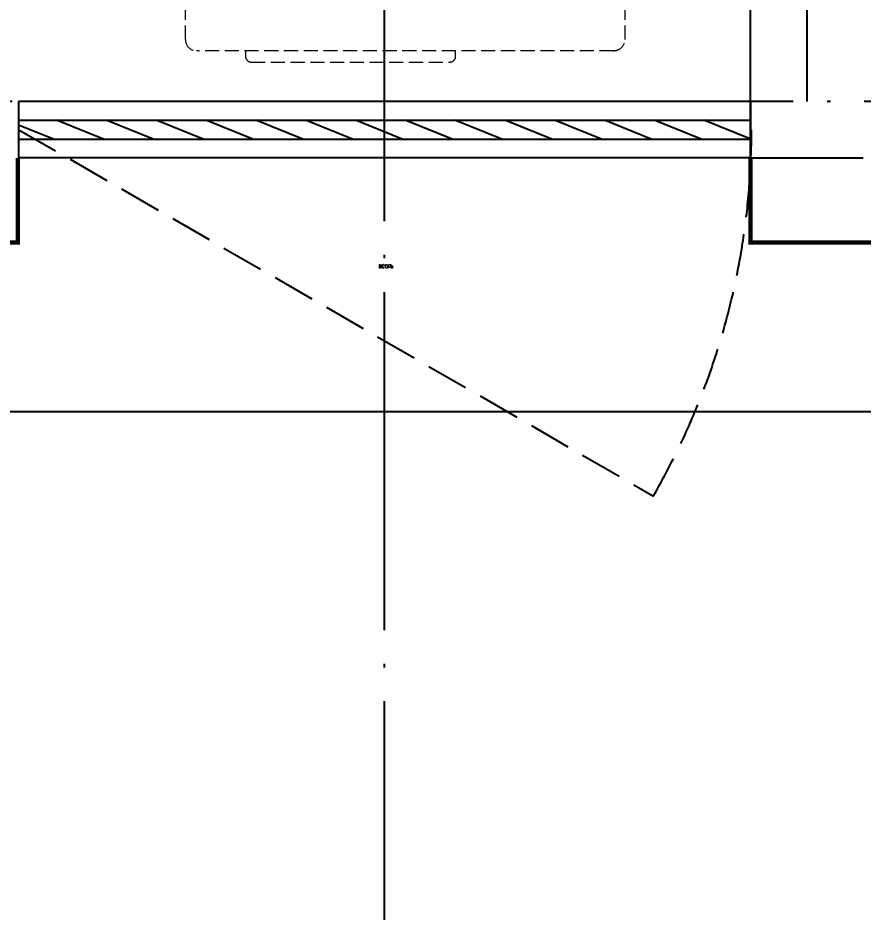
# Model space of a CAD drawing. Extents: x 27938 to 1507990, y 110129 to 923079.
# Drawn here: x 842967 to 844467, y 516802 to 518389 of the extents above; entities that cross this region are included whole.
import ezdxf

# ---------------------------------------------------------------- set-up
doc = ezdxf.new("R2010")
doc.units = 0
doc.header["$LTSCALE"] = 1000
doc.header["$MEASUREMENT"] = 0
doc.linetypes.add('DASH', pattern=[0.35, 0.25, -0.1])
doc.linetypes.add('DOTE', pattern=[2.42, 2, -0.2, 0.02, -0.2])
for name, color, linetype in [('DOTE', 1, 'Continuous'), ('WALL', 9, 'Continuous'), ('WINDOW', 4, 'Continuous'), ('WINDOW_TEXT', 7, 'Continuous'), ('看线', 251, 'Continuous')]:
    doc.layers.add(name, color=color, linetype=linetype)
doc.layers.add('平面-空调预留孔', color=173, linetype='Continuous', lineweight=15)
doc.styles.add('_TCH_WINDOW', font='SIMPLEX.shx', dxfattribs={"width": 0.7, "height": 3.5, "bigfont": 'GBCBIG.shx'})
doc.styles.add('黑体', font='simhei.ttf')

# ---------------------------------------------------------------- blocks, each defined once
blk = doc.blocks.new('GDGDGDSDA')
at = {"layer": 'DOTE', "color": 0, "linetype": 'DOTE', "ltscale": 0.3}
for p, q in [((435034.6, 370658.3), (435034.8, 359558.3)), ((435784.8, 362158.3), (435784.8, 361558.3)), ((471334.8, 361558.3), (417334.8, 361558.3))]:
    blk.add_line(p, q, dxfattribs=at)
blk = doc.blocks.new('gsergvr')
at = {"layer": '平面-空调预留孔', "linetype": 'DASH', "ltscale": 0.1}
for p, q in [((34075.4, 17176.2), (34075.4, 17166.2)), ((34448.2, 17166.2), (34448.2, 17176.2)), ((34085.4, 17156.2), (34438.2, 17156.2))]:
    blk.add_line(p, q, dxfattribs=at)
blk.add_lwpolyline([(34679.3, 17515.3), (34259.5, 17515.3), (34259.5, 17500.2), (34679.3, 17500.2)], close=True, dxfattribs=at)
blk.add_lwpolyline([(34728.6, 17176.2), (33988.6, 17176.2, -0.414214), (33968.6, 17196.2), (33968.6, 17466.2, -0.414214), (33988.6, 17486.2), (34728.6, 17486.2, -0.414214), (34748.6, 17466.2), (34748.6, 17196.2, -0.414214)], format="xyb", close=True, dxfattribs=at)
for centre, start, end in [((34085.4, 17166.2), 180, 270), ((34438.2, 17166.2), 270, 0)]:
    blk.add_arc(centre, 10, start, end, dxfattribs=at)
at = {"layer": '平面-空调预留孔', "color": 251, "linetype": 'DASH', "ltscale": 0.1, "true_color": 0x636466, "style": '黑体', "width": 1.2}
blk.add_text('A.C', height=117.05, dxfattribs=at).set_placement((34110.9, 17264.8))
blk = doc.blocks.new('rtyryrtyeeretee')
at = {"layer": '平面-空调预留孔'}
blk.add_blockref('gsergvr', (635673.5, 326705.8), dxfattribs=at)
blk = doc.blocks.new('GDGDRGDGDRGDR')
blk.add_blockref('rtyryrtyeeretee', (-233678.3, 97240.1))
blk = doc.blocks.new('$WINLIB2D$00000039')
at = {"color": 0}
for points in [[(-0.5, 0.5), (-0.5, -0.5)], [(0.5, 0.5), (-0.5, 0.5)], [(0.5, -0.5), (0.5, 0.5)], [(-0.5, 0.1667), (0.5, 0.1667)], [(-0.3839, -0.1667), (-0.448, 0.1667)], [(-0.3159, -0.1667), (-0.38, 0.1667)], [(-0.2479, -0.1667), (-0.312, 0.1667)], [(-0.1799, -0.1667), (-0.244, 0.1667)], [(-0.1119, -0.1667), (-0.176, 0.1667)], [(-0.0439, -0.1667), (-0.108, 0.1667)], [(0.0241, -0.1667), (-0.04, 0.1667)], [(0.0921, -0.1667), (0.028, 0.1667)], [(0.16, -0.1667), (0.0959, 0.1667)], [(0.228, -0.1667), (0.1639, 0.1667)], [(0.296, -0.1667), (0.2319, 0.1667)], [(0.364, -0.1667), (0.2999, 0.1667)], [(0.432, -0.1667), (0.3679, 0.1667)], [(0.5, -0.1667), (0.4359, 0.1667)], [(-0.4519, -0.1667), (-0.5, 0.0836)], [(-0.5, -0.1667), (0.5, -0.1667)], [(0.5, -0.5), (-0.5, -0.5)]]:
    blk.add_lwpolyline(points, dxfattribs=at)

msp = doc.modelspace()

# ---------------------------------------------------------------- linework, layer by layer
at = {"color": 8, "const_width": 8}
for points in [[(842966.6, 518140.4), (842966.6, 517990.4), (842666.6, 517990.4), (842666.6, 518140.4)], [(844566.6, 518140.4), (844566.6, 517990.4), (844266.6, 517990.4), (844266.6, 518140.4)]]:
    msp.add_lwpolyline(points, dxfattribs=at)
at = {"layer": 'WALL', "color": 8}
for p, q in [((844266.6, 518140.4), (844266.6, 518240.4)), ((844266.6, 518140.4), (844466.6, 518140.4)), ((844466.6, 518140.4), (844466.6, 518140.4))]:
    msp.add_line(p, q, dxfattribs=at)
at = {"layer": 'WINDOW', "color": 8, "linetype": 'DASH', "ltscale": 0.3}
msp.add_lwpolyline([(842968.5, 518190.4), (844094.3, 517540.4, 0.131652), (844268.5, 518190.4)], format="xyb", dxfattribs=at)
at = {"layer": '看线', "color": 8}
msp.add_lwpolyline([(830316.6, 519340.4), (830316.6, 517690.4), (850516.6, 517690.4), (850516.6, 519190.4), (852916.6, 519190.4)], dxfattribs=at)

# ---------------------------------------------------------------- block references
at = {"layer": 'DOTE', "color": 169}
msp.add_blockref('GDGDGDSDA', (408581.8, 156682.1), dxfattribs=at)
at = {"layer": 'WINDOW', "color": 8}
ref = msp.add_blockref('$WINLIB2D$00000039', (843617.5, 518190.4), dxfattribs=dict(at, xscale=1299.999999983003, yscale=100, zscale=1299.999999983003))
ref.add_attrib('A', 'BYC1317a', (843607.3, 517945), dxfattribs={"layer": 'WINDOW_TEXT', "color": 8, "ltscale": 0.5, "height": 5.95, "style": '_TCH_WINDOW', "width": 0.494118})

# ---------------------------------------------------------------- next in the draw order: block references
at = {"color": 8}
msp.add_blockref('GDGDRGDGDRGDR', (407300, 77208.4), dxfattribs=at)

# ---------------------------------------------------------------- next in the draw order: linework, layer by layer
at = {"layer": 'WALL', "color": 8}
msp.add_line((844266.6, 518240.4), (844266.6, 518740.4), dxfattribs=at)

doc.saveas('drawing.dxf')
